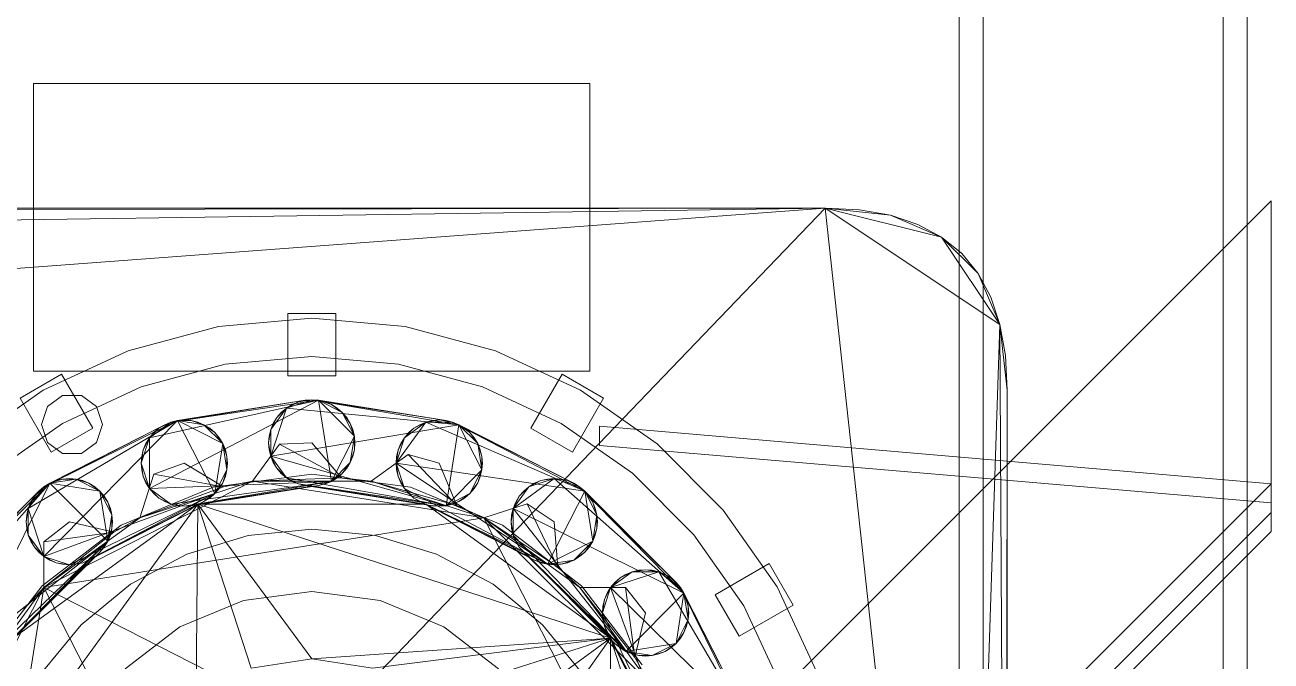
# Model space of a CAD drawing. Header units: millimetres. Extents: x -1970 to 59977, y -50268 to 6837.
# Drawn here: x 58329.4 to 58589.3, y 2247 to 2379.7 of the extents above; entities that cross this region are included whole.
import ezdxf

# ---------------------------------------------------------------- set-up
doc = ezdxf.new("R2010")
doc.units = ezdxf.units.MM
doc.layers.add('lateral_secador', color=7, linetype='Continuous', lineweight=0)

msp = doc.modelspace()

# ---------------------------------------------------------------- linework, layer by layer
at = {"layer": 'lateral_secador'}
for p, q in [((58524.253, 2556.5), (58524.253, 20)), ((58529.253, 20), (58529.253, 2556.5)), ((58579.253, 2556.5), (58579.253, 20)), ((58584.253, 20), (58584.253, 2556.5)), ((58331.253, 2367.5), (58447.253, 2367.5)), ((58331.253, 2367.5), (58331.253, 2307.5)), ((58447.253, 2307.5), (58447.253, 2367.5)), ((58247.673, 2322.88), (58496.253, 2341.5)), ((58250.333, 2085.18), (58496.253, 2341.5)), ((58262.872, 2338.08), (58496.253, 2341.5)), ((58275.032, 2341.12), (58496.253, 2341.5)), ((58496.253, 2341.5), (58282.253, 2341.5)), ((58349.253, 2103), (58589.253, 2343)), ((58496.253, 2341.5), (58509.933, 2339.98)), ((58503.474, 2341.12), (58496.253, 2341.5)), ((58496.253, 2341.5), (58520.573, 2335.42)), ((58496.253, 2341.5), (58532.733, 2317.18)), ((58496.253, 2341.5), (58524.753, 2081)), ((58509.933, 2339.98), (58503.474, 2341.12)), ((58589.253, 2343), (58589.253, 2274)), ((58509.933, 2339.98), (58520.573, 2335.42)), ((58515.634, 2338.08), (58509.933, 2339.98)), ((58520.573, 2335.42), (58515.634, 2338.08)), ((58520.573, 2335.42), (58528.173, 2327.82)), ((58524.753, 2332), (58520.573, 2335.42)), ((58520.573, 2335.42), (58532.733, 2317.18)), ((58528.173, 2327.82), (58524.753, 2332)), ((58528.173, 2327.82), (58532.733, 2317.18)), ((58530.833, 2322.88), (58528.173, 2327.82)), ((58532.733, 2317.18), (58530.833, 2322.88)), ((58389.253, 2318.5), (58369.804, 2316.798)), ((58384.253, 2306.5), (58384.253, 2319.5)), ((58394.253, 2319.5), (58384.253, 2319.5)), ((58408.702, 2316.798), (58389.253, 2318.5)), ((58394.253, 2306.5), (58394.253, 2319.5)), ((58369.804, 2316.798), (58350.947, 2311.746)), ((58427.559, 2311.746), (58408.702, 2316.798)), ((58532.733, 2317.18), (58524.753, 2081)), ((58532.733, 2317.18), (58534.253, 2303.5)), ((58533.872, 2310.72), (58532.733, 2317.18)), ((58532.733, 2317.18), (58533.872, 2102.28)), ((58350.947, 2311.746), (58333.253, 2303.495)), ((58389.253, 2310.5), (58371.194, 2308.92)), ((58407.312, 2308.92), (58389.253, 2310.5)), ((58445.253, 2303.495), (58427.559, 2311.746)), ((58534.253, 2303.5), (58533.872, 2310.72)), ((58331.253, 2307.5), (58447.253, 2307.5)), ((58371.194, 2308.92), (58353.683, 2304.228)), ((58424.823, 2304.228), (58407.312, 2308.92)), ((58337.083, 2306.861), (58328.423, 2301.861)), ((58343.583, 2295.603), (58337.083, 2306.861)), ((58384.253, 2306.5), (58394.253, 2306.5)), ((58434.923, 2295.603), (58441.423, 2306.861)), ((58450.083, 2301.861), (58441.423, 2306.861)), ((58333.253, 2303.495), (58317.261, 2292.297)), ((58337.291, 2302.389), (58334.116, 2300.082)), ((58353.683, 2304.228), (58337.253, 2296.567)), ((58341.215, 2302.389), (58337.291, 2302.389)), ((58344.39, 2300.082), (58341.215, 2302.389)), ((58441.253, 2296.567), (58424.823, 2304.228)), ((58461.245, 2292.297), (58445.253, 2303.495)), ((58534.253, 2303.5), (58533.872, 2102.28)), ((58534.253, 2109.5), (58534.253, 2303.5)), ((58334.923, 2290.603), (58328.423, 2301.861)), ((58334.116, 2300.082), (58332.903, 2296.35)), ((58345.603, 2296.35), (58344.39, 2300.082)), ((58355.396, 2293.581), (58390.661, 2301.389)), ((58355.396, 2283.001), (58390.661, 2301.389)), ((58359.896, 2296.85), (58387.845, 2301.389)), ((58359.896, 2296.85), (58390.661, 2301.389)), ((58387.845, 2301.389), (58361.271, 2297.18)), ((58380.694, 2295.281), (58383.962, 2299.781)), ((58380.694, 2289.719), (58383.962, 2299.781)), ((58381.972, 2297.79), (58383.962, 2299.781)), ((58383.962, 2299.781), (58382.89, 2298.864)), ((58383.962, 2299.781), (58389.253, 2301.5)), ((58383.962, 2299.781), (58386.472, 2301.06)), ((58385.167, 2300.519), (58383.962, 2299.781)), ((58383.962, 2299.781), (58419.915, 2296.31)), ((58386.472, 2301.06), (58385.167, 2300.519)), ((58386.472, 2301.06), (58389.253, 2301.5)), ((58387.845, 2301.389), (58386.472, 2301.06)), ((58389.253, 2301.5), (58387.845, 2301.389)), ((58387.845, 2301.389), (58390.661, 2301.389)), ((58389.253, 2301.5), (58417.235, 2297.18)), ((58390.661, 2301.389), (58389.253, 2301.5)), ((58389.253, 2301.5), (58419.915, 2296.31)), ((58417.235, 2297.18), (58390.661, 2301.389)), ((58390.661, 2301.389), (58393.339, 2300.519)), ((58392.034, 2301.06), (58390.661, 2301.389)), ((58390.661, 2301.389), (58395.616, 2298.864)), ((58390.661, 2301.389), (58398.142, 2293.908)), ((58390.661, 2301.389), (58393.339, 2284.481)), ((58393.339, 2300.519), (58392.034, 2301.06)), ((58393.339, 2300.519), (58395.616, 2298.864)), ((58394.544, 2299.781), (58393.339, 2300.519)), ((58395.616, 2298.864), (58394.544, 2299.781)), ((58443.583, 2290.603), (58450.083, 2301.861)), ((58330.144, 2278.857), (58361.271, 2297.18)), ((58333.413, 2283.357), (58361.271, 2297.18)), ((58333.413, 2268.794), (58361.271, 2297.18)), ((58355.396, 2293.581), (58359.896, 2296.85)), ((58357.388, 2295.572), (58359.896, 2296.85)), ((58358.591, 2296.31), (58361.271, 2297.18)), ((58359.896, 2296.85), (58358.591, 2296.31)), ((58361.271, 2297.18), (58359.896, 2296.85)), ((58362.677, 2297.291), (58361.271, 2297.18)), ((58361.271, 2297.18), (58364.085, 2297.18)), ((58361.271, 2297.18), (58366.763, 2296.31)), ((58361.271, 2297.18), (58370.696, 2292.377)), ((58361.271, 2297.18), (58369.042, 2281.927)), ((58364.085, 2297.18), (58362.677, 2297.291)), ((58364.085, 2297.18), (58366.763, 2296.31)), ((58365.458, 2296.85), (58364.085, 2297.18)), ((58366.763, 2296.31), (58365.458, 2296.85)), ((58380.694, 2295.281), (58381.972, 2297.79)), ((58381.972, 2297.79), (58381.233, 2296.586)), ((58382.89, 2298.864), (58381.972, 2297.79)), ((58395.616, 2298.864), (58397.272, 2296.586)), ((58396.534, 2297.79), (58395.616, 2298.864)), ((58395.616, 2298.864), (58398.142, 2293.908)), ((58397.272, 2296.586), (58396.534, 2297.79)), ((58406.829, 2288.291), (58413.048, 2296.85)), ((58408.548, 2293.581), (58413.048, 2296.85)), ((58410.538, 2295.572), (58413.048, 2296.85)), ((58413.048, 2296.85), (58411.743, 2296.31)), ((58413.048, 2296.85), (58415.829, 2297.291)), ((58414.421, 2297.18), (58413.048, 2296.85)), ((58413.048, 2296.85), (58418.61, 2296.85)), ((58413.048, 2296.85), (58446.167, 2282.439)), ((58415.829, 2297.291), (58414.421, 2297.18)), ((58415.829, 2297.291), (58418.61, 2296.85)), ((58417.235, 2297.18), (58415.829, 2297.291)), ((58418.61, 2296.85), (58417.235, 2297.18)), ((58417.235, 2297.18), (58419.915, 2296.31)), ((58418.61, 2296.85), (58443.888, 2284.094)), ((58419.915, 2296.31), (58418.61, 2296.85)), ((58418.61, 2296.85), (58446.167, 2282.439)), ((58337.253, 2296.567), (58322.403, 2286.169)), ((58332.903, 2296.35), (58334.116, 2292.618)), ((58333.413, 2283.357), (58358.591, 2296.31)), ((58358.591, 2296.31), (58334.618, 2284.094)), ((58334.923, 2290.603), (58343.583, 2295.603)), ((58344.39, 2292.618), (58345.603, 2296.35)), ((58355.396, 2293.581), (58357.388, 2295.572)), ((58356.314, 2294.655), (58355.396, 2293.581)), ((58357.388, 2295.572), (58356.314, 2294.655)), ((58358.591, 2296.31), (58357.388, 2295.572)), ((58366.763, 2296.31), (58369.042, 2294.655)), ((58367.968, 2295.572), (58366.763, 2296.31)), ((58366.763, 2296.31), (58370.696, 2292.377)), ((58369.042, 2294.655), (58367.968, 2295.572)), ((58369.042, 2294.655), (58370.696, 2292.377)), ((58369.958, 2293.581), (58369.042, 2294.655)), ((58380.253, 2292.5), (58380.694, 2295.281)), ((58380.694, 2295.281), (58380.364, 2293.908)), ((58381.233, 2296.586), (58380.694, 2295.281)), ((58380.694, 2289.719), (58419.915, 2296.31)), ((58380.694, 2289.719), (58380.694, 2295.281)), ((58397.272, 2296.586), (58398.142, 2293.908)), ((58397.812, 2295.281), (58397.272, 2296.586)), ((58398.142, 2293.908), (58397.812, 2295.281)), ((58408.548, 2293.581), (58410.538, 2295.572)), ((58409.464, 2294.655), (58408.548, 2293.581)), ((58410.538, 2295.572), (58409.464, 2294.655)), ((58411.743, 2296.31), (58410.538, 2295.572)), ((58419.915, 2296.31), (58417.235, 2279.402)), ((58443.888, 2284.094), (58419.915, 2296.31)), ((58419.915, 2296.31), (58422.192, 2294.655)), ((58421.118, 2295.572), (58419.915, 2296.31)), ((58419.915, 2296.31), (58423.847, 2292.377)), ((58419.915, 2296.31), (58424.718, 2286.883)), ((58422.192, 2294.655), (58421.118, 2295.572)), ((58422.192, 2294.655), (58423.847, 2292.377)), ((58423.11, 2293.581), (58422.192, 2294.655)), ((58434.923, 2295.603), (58443.583, 2290.603)), ((58456.103, 2286.169), (58441.253, 2296.567)), ((58449.253, 2296), (58589.253, 2284)), ((58449.253, 2292), (58449.253, 2296)), ((58334.116, 2292.618), (58337.291, 2290.311)), ((58341.215, 2290.311), (58344.39, 2292.618)), ((58353.677, 2288.291), (58355.396, 2293.581)), ((58354.118, 2291.072), (58355.396, 2293.581)), ((58354.659, 2292.377), (58354.118, 2291.072)), ((58355.396, 2293.581), (58354.659, 2292.377)), ((58355.396, 2283.001), (58355.396, 2293.581)), ((58370.696, 2292.377), (58369.042, 2281.927)), ((58370.696, 2292.377), (58369.958, 2293.581)), ((58370.696, 2292.377), (58371.567, 2289.699)), ((58371.237, 2291.072), (58370.696, 2292.377)), ((58370.696, 2292.377), (58371.567, 2286.883)), ((58382.505, 2292.235), (58376.896, 2284.527)), ((58380.364, 2293.908), (58380.253, 2292.5)), ((58380.694, 2289.719), (58380.253, 2292.5)), ((58380.253, 2292.5), (58380.364, 2291.092)), ((58389.253, 2292.5), (58382.505, 2292.235)), ((58382.505, 2292.235), (58395.452, 2285.256)), ((58395.452, 2285.256), (58389.253, 2292.5)), ((58398.142, 2293.908), (58393.339, 2284.481)), ((58398.142, 2293.908), (58397.272, 2288.414)), ((58398.142, 2293.908), (58398.142, 2291.092)), ((58398.253, 2292.5), (58398.142, 2293.908)), ((58398.142, 2291.092), (58398.253, 2292.5)), ((58406.829, 2288.291), (58408.548, 2293.581)), ((58407.269, 2291.072), (58408.548, 2293.581)), ((58407.81, 2292.377), (58407.269, 2291.072)), ((58408.548, 2293.581), (58407.81, 2292.377)), ((58423.847, 2292.377), (58423.11, 2293.581)), ((58423.847, 2292.377), (58424.718, 2289.699)), ((58424.388, 2291.072), (58423.847, 2292.377)), ((58423.847, 2292.377), (58424.718, 2286.883)), ((58449.253, 2292), (58589.253, 2280)), ((58475.05, 2278.492), (58461.245, 2292.297)), ((58337.291, 2290.311), (58341.215, 2290.311)), ((58353.677, 2288.291), (58354.118, 2291.072)), ((58353.788, 2289.699), (58353.677, 2288.291)), ((58354.118, 2291.072), (58353.788, 2289.699)), ((58371.567, 2289.699), (58371.237, 2291.072)), ((58371.567, 2289.699), (58371.567, 2286.883)), ((58371.677, 2288.291), (58371.567, 2289.699)), ((58380.364, 2291.092), (58380.694, 2289.719)), ((58381.972, 2287.21), (58380.694, 2289.719)), ((58380.694, 2289.719), (58381.233, 2288.414)), ((58383.962, 2285.219), (58380.694, 2289.719)), ((58417.235, 2279.402), (58380.694, 2289.719)), ((58398.142, 2291.092), (58397.272, 2288.414)), ((58397.272, 2288.414), (58397.812, 2289.719)), ((58397.812, 2289.719), (58398.142, 2291.092)), ((58409.329, 2290.124), (58401.61, 2284.527)), ((58406.829, 2288.291), (58407.269, 2291.072)), ((58406.939, 2289.699), (58406.829, 2288.291)), ((58407.269, 2291.072), (58406.939, 2289.699)), ((58409.329, 2290.124), (58419.485, 2279.487)), ((58415.829, 2288.291), (58409.329, 2290.124)), ((58424.718, 2289.699), (58424.388, 2291.072)), ((58424.718, 2289.699), (58424.718, 2286.883)), ((58424.829, 2288.291), (58424.718, 2289.699)), ((58354.118, 2285.51), (58353.677, 2288.291)), ((58353.677, 2288.291), (58353.788, 2286.883)), ((58355.396, 2283.001), (58353.677, 2288.291)), ((58353.788, 2286.883), (58354.118, 2285.51)), ((58362.677, 2288.291), (58356.343, 2285.954)), ((58370.812, 2283.317), (58362.677, 2288.291)), ((58371.567, 2286.883), (58369.042, 2281.927)), ((58371.567, 2286.883), (58370.696, 2284.205)), ((58371.237, 2285.51), (58371.567, 2286.883)), ((58371.567, 2286.883), (58371.677, 2288.291)), ((58381.233, 2288.414), (58381.972, 2287.21)), ((58383.962, 2285.219), (58381.972, 2287.21)), ((58381.972, 2287.21), (58382.89, 2286.136)), ((58397.272, 2288.414), (58393.339, 2284.481)), ((58397.272, 2288.414), (58395.616, 2286.136)), ((58395.616, 2286.136), (58396.534, 2287.21)), ((58396.534, 2287.21), (58397.272, 2288.414)), ((58407.269, 2285.51), (58406.829, 2288.291)), ((58406.829, 2288.291), (58406.939, 2286.883)), ((58408.548, 2283.001), (58406.829, 2288.291)), ((58438.396, 2267.186), (58406.829, 2288.291)), ((58406.829, 2288.291), (58446.167, 2282.439)), ((58406.939, 2286.883), (58407.269, 2285.51)), ((58419.485, 2279.487), (58415.829, 2288.291)), ((58424.718, 2286.883), (58417.235, 2279.402)), ((58424.718, 2286.883), (58422.192, 2281.927)), ((58424.718, 2286.883), (58423.847, 2284.205)), ((58424.388, 2285.51), (58424.718, 2286.883)), ((58424.718, 2286.883), (58424.829, 2288.291)), ((58310.677, 2257.05), (58334.618, 2284.094)), ((58312.396, 2262.34), (58334.618, 2284.094)), ((58316.896, 2248.49), (58334.618, 2284.094)), ((58332.339, 2282.439), (58334.618, 2284.094)), ((58333.392, 2262.361), (58376.896, 2284.527)), ((58334.618, 2284.094), (58333.413, 2283.357)), ((58334.618, 2284.094), (58337.296, 2284.965)), ((58334.618, 2284.094), (58340.11, 2284.965)), ((58335.923, 2284.635), (58334.618, 2284.094)), ((58334.618, 2284.094), (58345.067, 2282.439)), ((58334.618, 2284.094), (58346.722, 2271.99)), ((58337.296, 2284.965), (58335.923, 2284.635)), ((58338.704, 2285.075), (58337.296, 2284.965)), ((58337.296, 2284.965), (58340.11, 2284.965)), ((58340.11, 2284.965), (58338.704, 2285.075)), ((58340.11, 2284.965), (58342.79, 2284.094)), ((58341.485, 2284.635), (58340.11, 2284.965)), ((58340.11, 2284.965), (58345.067, 2282.439)), ((58342.79, 2284.094), (58341.485, 2284.635)), ((58342.79, 2284.094), (58345.067, 2282.439)), ((58343.993, 2283.357), (58342.79, 2284.094)), ((58589.253, 2284), (58349.253, 2044)), ((58356.343, 2285.954), (58353.388, 2276.889)), ((58353.388, 2276.889), (58376.896, 2284.527)), ((58355.396, 2283.001), (58354.118, 2285.51)), ((58354.118, 2285.51), (58354.659, 2284.205)), ((58354.659, 2284.205), (58355.396, 2283.001)), ((58393.339, 2284.481), (58355.396, 2283.001)), ((58356.343, 2285.954), (58370.812, 2283.317)), ((58393.339, 2284.481), (58359.896, 2279.731)), ((58393.339, 2284.481), (58362.677, 2279.291)), ((58389.253, 2286), (58368.677, 2283.291)), ((58370.696, 2284.205), (58369.042, 2281.927)), ((58369.958, 2283.001), (58370.696, 2284.205)), ((58370.696, 2284.205), (58371.237, 2285.51)), ((58376.896, 2284.527), (58370.812, 2283.317)), ((58376.896, 2284.527), (58395.452, 2285.256)), ((58376.896, 2284.527), (58401.61, 2284.527)), ((58376.896, 2284.527), (58425.118, 2276.889)), ((58382.89, 2286.136), (58383.962, 2285.219)), ((58386.472, 2283.94), (58383.962, 2285.219)), ((58383.962, 2285.219), (58385.167, 2284.481)), ((58417.235, 2279.402), (58383.962, 2285.219)), ((58385.167, 2284.481), (58386.472, 2283.94)), ((58414.421, 2279.402), (58386.472, 2283.94)), ((58386.472, 2283.94), (58387.845, 2283.611)), ((58417.235, 2279.402), (58386.472, 2283.94)), ((58409.829, 2283.291), (58389.253, 2286)), ((58393.339, 2284.481), (58390.661, 2283.611)), ((58390.661, 2283.611), (58392.034, 2283.94)), ((58392.034, 2283.94), (58393.339, 2284.481)), ((58395.616, 2286.136), (58393.339, 2284.481)), ((58393.339, 2284.481), (58394.544, 2285.219)), ((58394.544, 2285.219), (58395.616, 2286.136)), ((58401.61, 2284.527), (58395.452, 2285.256)), ((58401.61, 2284.527), (58419.485, 2279.487)), ((58401.61, 2284.527), (58425.118, 2276.889)), ((58408.548, 2283.001), (58407.269, 2285.51)), ((58407.269, 2285.51), (58407.81, 2284.205)), ((58407.81, 2284.205), (58408.548, 2283.001)), ((58423.847, 2284.205), (58422.192, 2281.927)), ((58423.11, 2283.001), (58423.847, 2284.205)), ((58423.847, 2284.205), (58424.388, 2285.51)), ((58431.243, 2278.857), (58439.802, 2285.075)), ((58434.513, 2283.357), (58439.802, 2285.075)), ((58434.513, 2283.357), (58437.021, 2284.635)), ((58435.716, 2284.094), (58434.513, 2283.357)), ((58437.021, 2284.635), (58435.716, 2284.094)), ((58437.021, 2284.635), (58439.802, 2285.075)), ((58438.396, 2284.965), (58437.021, 2284.635)), ((58439.802, 2285.075), (58438.396, 2284.965)), ((58439.802, 2285.075), (58442.583, 2284.635)), ((58441.21, 2284.965), (58439.802, 2285.075)), ((58439.802, 2285.075), (58445.093, 2283.357)), ((58439.802, 2285.075), (58466.847, 2261.135)), ((58442.583, 2284.635), (58441.21, 2284.965)), ((58442.583, 2284.635), (58445.093, 2283.357)), ((58443.888, 2284.094), (58442.583, 2284.635)), ((58445.093, 2283.357), (58443.888, 2284.094)), ((58443.888, 2284.094), (58446.167, 2282.439)), ((58468.922, 2273.35), (58456.103, 2286.169)), ((58589.253, 2278), (58589.253, 2284)), ((58589.253, 2284), (58589.253, 2280)), ((58312.396, 2262.34), (58332.339, 2282.439)), ((58332.339, 2282.439), (58313.314, 2263.414)), ((58330.144, 2278.857), (58333.413, 2283.357)), ((58330.144, 2278.857), (58331.423, 2281.365)), ((58331.423, 2281.365), (58330.685, 2280.161)), ((58331.423, 2281.365), (58333.413, 2283.357)), ((58332.339, 2282.439), (58331.423, 2281.365)), ((58333.413, 2283.357), (58332.339, 2282.439)), ((58369.042, 2281.927), (58333.413, 2268.794)), ((58369.042, 2281.927), (58338.704, 2267.075)), ((58369.042, 2281.927), (58341.485, 2267.516)), ((58345.067, 2282.439), (58343.993, 2283.357)), ((58345.067, 2282.439), (58346.722, 2280.161)), ((58345.985, 2281.365), (58345.067, 2282.439)), ((58345.067, 2282.439), (58347.593, 2277.483)), ((58345.067, 2282.439), (58346.722, 2271.99)), ((58346.722, 2280.161), (58345.985, 2281.365)), ((58368.677, 2283.291), (58349.503, 2275.349)), ((58353.388, 2276.889), (58370.812, 2283.317)), ((58357.388, 2281.01), (58355.396, 2283.001)), ((58355.396, 2283.001), (58356.314, 2281.927)), ((58359.896, 2279.731), (58355.396, 2283.001)), ((58356.314, 2281.927), (58357.388, 2281.01)), ((58390.661, 2283.611), (58362.677, 2279.291)), ((58364.085, 2279.402), (58390.661, 2283.611)), ((58389.253, 2283.5), (58365.458, 2279.731)), ((58369.042, 2281.927), (58366.763, 2280.272)), ((58367.968, 2281.01), (58369.042, 2281.927)), ((58369.042, 2281.927), (58369.958, 2283.001)), ((58387.845, 2283.611), (58414.421, 2279.402)), ((58413.048, 2279.731), (58389.253, 2283.5)), ((58410.538, 2281.01), (58408.548, 2283.001)), ((58408.548, 2283.001), (58409.464, 2281.927)), ((58438.396, 2267.186), (58408.548, 2283.001)), ((58409.464, 2281.927), (58410.538, 2281.01)), ((58429.003, 2275.349), (58409.829, 2283.291)), ((58422.192, 2281.927), (58417.235, 2279.402)), ((58422.192, 2281.927), (58419.915, 2280.272)), ((58421.118, 2281.01), (58422.192, 2281.927)), ((58422.192, 2281.927), (58423.11, 2283.001)), ((58431.243, 2278.857), (58434.513, 2283.357)), ((58431.243, 2278.857), (58432.521, 2281.365)), ((58432.521, 2281.365), (58431.784, 2280.161)), ((58432.521, 2281.365), (58434.513, 2283.357)), ((58433.439, 2282.439), (58432.521, 2281.365)), ((58434.513, 2283.357), (58433.439, 2282.439)), ((58446.167, 2282.439), (58438.396, 2267.186)), ((58445.093, 2283.357), (58465.192, 2263.414)), ((58446.167, 2282.439), (58445.093, 2283.357)), ((58445.093, 2283.357), (58466.847, 2261.135)), ((58465.192, 2263.414), (58446.167, 2282.439)), ((58446.167, 2282.439), (58447.821, 2280.161)), ((58447.083, 2281.365), (58446.167, 2282.439)), ((58446.167, 2282.439), (58448.692, 2277.483)), ((58446.167, 2282.439), (58447.821, 2271.99)), ((58447.821, 2280.161), (58447.083, 2281.365)), ((58312.253, 2206.5), (58365.458, 2279.731)), ((58326.958, 2251.76), (58365.458, 2279.731)), ((58329.704, 2276.075), (58330.144, 2278.857)), ((58330.144, 2278.857), (58329.814, 2277.483)), ((58330.685, 2280.161), (58330.144, 2278.857)), ((58330.144, 2273.294), (58330.144, 2278.857)), ((58333.413, 2268.794), (58330.144, 2278.857)), ((58366.763, 2280.272), (58341.485, 2267.516)), ((58342.79, 2268.056), (58366.763, 2280.272)), ((58365.458, 2279.731), (58343.993, 2268.794)), ((58346.722, 2280.161), (58347.593, 2277.483)), ((58347.263, 2278.857), (58346.722, 2280.161)), ((58347.593, 2277.483), (58347.263, 2278.857)), ((58359.896, 2279.731), (58357.388, 2281.01)), ((58357.388, 2281.01), (58358.591, 2280.272)), ((58358.591, 2280.272), (58359.896, 2279.731)), ((58362.677, 2279.291), (58359.896, 2279.731)), ((58359.896, 2279.731), (58361.271, 2279.402)), ((58361.271, 2279.402), (58362.677, 2279.291)), ((58362.677, 2279.291), (58364.085, 2279.402)), ((58365.153, 2239.67), (58365.458, 2279.731)), ((58365.458, 2279.731), (58413.048, 2279.731)), ((58365.458, 2279.731), (58451.548, 2251.76)), ((58376.583, 2245.493), (58365.458, 2279.731)), ((58389.253, 2247.5), (58365.458, 2279.731)), ((58366.763, 2280.272), (58367.968, 2281.01)), ((58435.716, 2268.056), (58410.538, 2281.01)), ((58410.538, 2281.01), (58411.743, 2280.272)), ((58438.396, 2267.186), (58410.538, 2281.01)), ((58411.743, 2280.272), (58435.716, 2268.056)), ((58413.048, 2279.731), (58451.548, 2251.76)), ((58434.513, 2268.794), (58413.048, 2279.731)), ((58417.235, 2279.402), (58414.421, 2279.402)), ((58414.421, 2279.402), (58415.829, 2279.291)), ((58415.829, 2279.291), (58417.235, 2279.402)), ((58419.915, 2280.272), (58417.235, 2279.402)), ((58417.235, 2279.402), (58418.61, 2279.731)), ((58418.61, 2279.731), (58419.915, 2280.272)), ((58425.118, 2276.889), (58419.485, 2279.487)), ((58419.915, 2280.272), (58421.118, 2281.01)), ((58434.189, 2279.827), (58425.118, 2276.889)), ((58430.802, 2276.075), (58431.243, 2278.857)), ((58431.243, 2278.857), (58430.913, 2277.483)), ((58431.784, 2280.161), (58431.243, 2278.857)), ((58431.243, 2273.294), (58431.243, 2278.857)), ((58454.743, 2249.031), (58431.243, 2278.857)), ((58431.243, 2278.857), (58466.847, 2261.135)), ((58434.189, 2279.827), (58440.56, 2266.572)), ((58439.802, 2276.075), (58434.189, 2279.827)), ((58447.821, 2280.161), (58448.692, 2277.483)), ((58448.362, 2278.857), (58447.821, 2280.161)), ((58448.692, 2277.483), (58448.362, 2278.857)), ((58329.814, 2277.483), (58329.704, 2276.075)), ((58330.144, 2273.294), (58329.704, 2276.075)), ((58329.704, 2276.075), (58329.814, 2274.667)), ((58333.392, 2262.361), (58353.388, 2276.889)), ((58333.392, 2262.361), (58425.118, 2276.889)), ((58338.704, 2276.075), (58333.401, 2271.895)), ((58347.976, 2273.859), (58338.704, 2276.075)), ((58347.593, 2277.483), (58346.722, 2271.99)), ((58347.593, 2277.483), (58347.593, 2274.667)), ((58347.704, 2276.075), (58347.593, 2277.483)), ((58347.593, 2274.667), (58347.704, 2276.075)), ((58353.388, 2276.889), (58347.976, 2273.859)), ((58589.253, 2278), (58349.253, 2038)), ((58425.118, 2276.889), (58440.56, 2266.572)), ((58425.118, 2276.889), (58445.114, 2262.361)), ((58425.118, 2276.889), (58459.642, 2242.365)), ((58425.118, 2276.889), (58467.28, 2194.142)), ((58430.913, 2277.483), (58430.802, 2276.075)), ((58431.243, 2273.294), (58430.802, 2276.075)), ((58430.802, 2276.075), (58430.913, 2274.667)), ((58440.56, 2266.572), (58439.802, 2276.075)), ((58448.692, 2277.483), (58447.821, 2271.99)), ((58448.692, 2277.483), (58448.692, 2274.667)), ((58448.802, 2276.075), (58448.692, 2277.483)), ((58448.692, 2274.667), (58448.802, 2276.075)), ((58486.248, 2262.5), (58475.05, 2278.492)), ((58589.253, 2274), (58589.253, 2278)), ((58329.814, 2274.667), (58330.144, 2273.294)), ((58349.503, 2275.349), (58333.038, 2262.715)), ((58333.392, 2262.361), (58347.976, 2273.859)), ((58333.401, 2271.895), (58347.976, 2273.859)), ((58347.593, 2274.667), (58346.722, 2271.99)), ((58347.263, 2273.294), (58347.593, 2274.667)), ((58589.253, 2274), (58349.253, 2034)), ((58389.253, 2274.5), (58375.987, 2273.193)), ((58402.519, 2273.193), (58389.253, 2274.5)), ((58445.468, 2262.715), (58429.003, 2275.349)), ((58430.913, 2274.667), (58431.243, 2273.294)), ((58448.692, 2274.667), (58447.821, 2271.99)), ((58448.362, 2273.294), (58448.692, 2274.667)), ((58479.32, 2258.5), (58468.922, 2273.35)), ((58346.722, 2271.99), (58316.896, 2248.49)), ((58346.722, 2271.99), (58322.458, 2248.49)), ((58346.722, 2271.99), (58324.968, 2249.768)), ((58331.423, 2270.785), (58330.144, 2273.294)), ((58330.144, 2273.294), (58330.685, 2271.99)), ((58333.413, 2268.794), (58330.144, 2273.294)), ((58330.685, 2271.99), (58331.423, 2270.785)), ((58333.413, 2268.794), (58331.423, 2270.785)), ((58331.423, 2270.785), (58332.339, 2269.711)), ((58333.401, 2271.895), (58333.392, 2262.361)), ((58346.722, 2271.99), (58345.067, 2269.711)), ((58345.067, 2269.711), (58345.985, 2270.785)), ((58345.985, 2270.785), (58346.722, 2271.99)), ((58346.722, 2271.99), (58347.263, 2273.294)), ((58375.987, 2273.193), (58363.23, 2269.324)), ((58415.275, 2269.324), (58402.519, 2273.193)), ((58432.521, 2270.785), (58431.243, 2273.294)), ((58431.243, 2273.294), (58431.784, 2271.99)), ((58454.743, 2249.031), (58431.243, 2273.294)), ((58431.784, 2271.99), (58432.521, 2270.785)), ((58452.464, 2250.686), (58432.521, 2270.785)), ((58432.521, 2270.785), (58433.439, 2269.711)), ((58454.743, 2249.031), (58432.521, 2270.785)), ((58447.821, 2271.99), (58438.396, 2267.186)), ((58447.821, 2271.99), (58443.888, 2268.056)), ((58447.821, 2271.99), (58446.167, 2269.711)), ((58446.167, 2269.711), (58447.083, 2270.785)), ((58447.083, 2270.785), (58447.821, 2271.99)), ((58447.821, 2271.99), (58448.362, 2273.294)), ((58345.067, 2269.711), (58324.968, 2249.768)), ((58326.042, 2250.686), (58345.067, 2269.711)), ((58343.993, 2268.794), (58326.958, 2251.76)), ((58332.339, 2269.711), (58333.413, 2268.794)), ((58335.923, 2267.516), (58333.413, 2268.794)), ((58333.413, 2268.794), (58334.618, 2268.056)), ((58338.704, 2267.075), (58333.413, 2268.794)), ((58363.23, 2269.324), (58351.474, 2263.04)), ((58427.032, 2263.04), (58415.275, 2269.324)), ((58433.439, 2269.711), (58452.464, 2250.686)), ((58451.548, 2251.76), (58434.513, 2268.794)), ((58446.167, 2269.711), (58443.888, 2268.056)), ((58443.888, 2268.056), (58445.093, 2268.794)), ((58445.093, 2268.794), (58446.167, 2269.711)), ((58334.618, 2268.056), (58335.923, 2267.516)), ((58338.704, 2267.075), (58335.923, 2267.516)), ((58335.923, 2267.516), (58337.296, 2267.186)), ((58337.296, 2267.186), (58338.704, 2267.075)), ((58341.485, 2267.516), (58338.704, 2267.075)), ((58338.704, 2267.075), (58340.11, 2267.186)), ((58340.11, 2267.186), (58341.485, 2267.516)), ((58341.485, 2267.516), (58342.79, 2268.056)), ((58438.396, 2267.186), (58435.716, 2268.056)), ((58435.716, 2268.056), (58437.021, 2267.516)), ((58437.021, 2267.516), (58438.396, 2267.186)), ((58443.888, 2268.056), (58438.396, 2267.186)), ((58441.21, 2267.186), (58438.396, 2267.186)), ((58438.396, 2267.186), (58439.802, 2267.075)), ((58439.802, 2267.075), (58441.21, 2267.186)), ((58445.114, 2262.361), (58440.56, 2266.572)), ((58443.888, 2268.056), (58441.21, 2267.186)), ((58441.21, 2267.186), (58442.583, 2267.516)), ((58442.583, 2267.516), (58443.888, 2268.056)), ((58451.548, 2262.34), (58456.048, 2265.609)), ((58451.548, 2262.34), (58461.61, 2265.609)), ((58453.538, 2264.331), (58456.048, 2265.609)), ((58456.048, 2265.609), (58454.743, 2265.069)), ((58456.048, 2265.609), (58458.829, 2266.05)), ((58457.421, 2265.939), (58456.048, 2265.609)), ((58456.048, 2265.609), (58461.61, 2265.609)), ((58458.829, 2266.05), (58457.421, 2265.939)), ((58458.829, 2266.05), (58461.61, 2265.609)), ((58460.235, 2265.939), (58458.829, 2266.05)), ((58461.61, 2265.609), (58460.235, 2265.939)), ((58461.61, 2265.609), (58464.118, 2264.331)), ((58462.915, 2265.069), (58461.61, 2265.609)), ((58461.61, 2265.609), (58466.11, 2262.34)), ((58461.61, 2265.609), (58479.933, 2234.483)), ((58473.356, 2260.83), (58484.614, 2267.33)), ((58489.614, 2258.67), (58484.614, 2267.33)), ((58351.474, 2263.04), (58341.17, 2254.583)), ((58437.336, 2254.583), (58427.032, 2263.04)), ((58451.548, 2262.34), (58453.538, 2264.331)), ((58452.464, 2263.414), (58451.548, 2262.34)), ((58453.538, 2264.331), (58452.464, 2263.414)), ((58454.743, 2265.069), (58453.538, 2264.331)), ((58464.118, 2264.331), (58462.915, 2265.069)), ((58464.118, 2264.331), (58466.11, 2262.34)), ((58465.192, 2263.414), (58464.118, 2264.331)), ((58466.11, 2262.34), (58465.192, 2263.414)), ((58465.192, 2263.414), (58466.847, 2261.135)), ((58311.226, 2218.858), (58333.392, 2262.361)), ((58318.864, 2242.365), (58333.392, 2262.361)), ((58318.864, 2170.635), (58333.392, 2262.361)), ((58333.038, 2262.715), (58320.404, 2246.25)), ((58333.392, 2262.361), (58329.181, 2257.806)), ((58333.392, 2262.361), (58467.28, 2194.142)), ((58401.61, 2128.473), (58333.392, 2262.361)), ((58389.253, 2261.5), (58375.018, 2259.626)), ((58403.488, 2259.626), (58389.253, 2261.5)), ((58445.114, 2262.361), (58456.612, 2247.777)), ((58454.647, 2262.353), (58445.114, 2262.361)), ((58445.114, 2262.361), (58459.642, 2242.365)), ((58458.102, 2246.25), (58445.468, 2262.715)), ((58449.829, 2257.05), (58451.548, 2262.34)), ((58450.269, 2259.831), (58451.548, 2262.34)), ((58450.81, 2261.135), (58450.269, 2259.831)), ((58451.548, 2262.34), (58450.81, 2261.135)), ((58464.681, 2226.711), (58451.548, 2262.34)), ((58451.548, 2262.34), (58479.933, 2234.483)), ((58454.647, 2262.353), (58456.612, 2247.777)), ((58458.829, 2257.05), (58454.647, 2262.353)), ((58466.847, 2261.135), (58454.743, 2249.031)), ((58466.847, 2261.135), (58465.192, 2250.686)), ((58466.11, 2262.34), (58479.064, 2237.161)), ((58466.847, 2261.135), (58466.11, 2262.34)), ((58466.11, 2262.34), (58479.933, 2234.483)), ((58479.064, 2237.161), (58466.847, 2261.135)), ((58466.847, 2261.135), (58467.718, 2258.458)), ((58467.388, 2259.831), (58466.847, 2261.135)), ((58466.847, 2261.135), (58467.718, 2255.642)), ((58473.356, 2260.83), (58478.356, 2252.17)), ((58494.499, 2244.806), (58486.248, 2262.5)), ((58375.018, 2259.626), (58361.753, 2254.131)), ((58416.753, 2254.131), (58403.488, 2259.626)), ((58449.829, 2257.05), (58450.269, 2259.831)), ((58449.939, 2258.458), (58449.829, 2257.05)), ((58450.269, 2259.831), (58449.939, 2258.458)), ((58467.718, 2258.458), (58467.388, 2259.831)), ((58467.718, 2258.458), (58467.718, 2255.642)), ((58467.829, 2257.05), (58467.718, 2258.458)), ((58478.356, 2252.17), (58489.614, 2258.67)), ((58486.981, 2242.07), (58479.32, 2258.5)), ((58450.269, 2254.268), (58449.829, 2257.05)), ((58449.829, 2257.05), (58449.939, 2255.642)), ((58464.681, 2226.711), (58449.829, 2257.05)), ((58449.939, 2255.642), (58450.269, 2254.268)), ((58456.612, 2247.777), (58458.829, 2257.05)), ((58467.718, 2255.642), (58465.192, 2250.686)), ((58467.718, 2255.642), (58466.847, 2252.964)), ((58467.388, 2254.268), (58467.718, 2255.642)), ((58467.718, 2255.642), (58467.829, 2257.05)), ((58341.17, 2254.583), (58332.713, 2244.279)), ((58361.753, 2254.131), (58350.362, 2245.391)), ((58428.144, 2245.391), (58416.753, 2254.131)), ((58445.793, 2244.279), (58437.336, 2254.583)), ((58463.024, 2228.99), (58450.269, 2254.268)), ((58450.269, 2254.268), (58450.81, 2252.964)), ((58464.681, 2226.711), (58450.269, 2254.268)), ((58450.81, 2252.964), (58463.024, 2228.99)), ((58466.847, 2252.964), (58465.192, 2250.686)), ((58466.11, 2251.76), (58466.847, 2252.964)), ((58466.847, 2252.964), (58467.388, 2254.268)), ((58389.253, 2247.5), (58451.548, 2251.76)), ((58401.923, 2245.493), (58451.548, 2251.76)), ((58413.353, 2239.67), (58451.548, 2251.76)), ((58422.423, 2230.599), (58451.548, 2251.76)), ((58428.247, 2219.17), (58451.548, 2251.76)), ((58451.548, 2251.76), (58466.253, 2206.5)), ((58462.483, 2230.294), (58451.548, 2251.76)), ((58451.548, 2251.76), (58451.548, 2161.24)), ((58454.743, 2249.031), (58452.464, 2250.686)), ((58452.464, 2250.686), (58453.538, 2249.768)), ((58465.192, 2250.686), (58454.743, 2249.031)), ((58465.192, 2250.686), (58460.235, 2248.16)), ((58465.192, 2250.686), (58462.915, 2249.031)), ((58464.118, 2249.768), (58465.192, 2250.686)), ((58465.192, 2250.686), (58466.11, 2251.76)), ((58376.583, 2245.493), (58389.253, 2247.5)), ((58389.253, 2247.5), (58401.923, 2245.493)), ((58453.538, 2249.768), (58454.743, 2249.031)), ((58457.421, 2248.16), (58454.743, 2249.031)), ((58454.743, 2249.031), (58456.048, 2248.49)), ((58460.235, 2248.16), (58454.743, 2249.031)), ((58456.048, 2248.49), (58457.421, 2248.16)), ((58459.642, 2242.365), (58456.612, 2247.777)), ((58460.235, 2248.16), (58457.421, 2248.16)), ((58457.421, 2248.16), (58458.829, 2248.05)), ((58458.829, 2248.05), (58460.235, 2248.16)), ((58462.915, 2249.031), (58460.235, 2248.16)), ((58460.235, 2248.16), (58461.61, 2248.49)), ((58461.61, 2248.49), (58462.915, 2249.031)), ((58462.915, 2249.031), (58464.118, 2249.768))]:
    msp.add_line(p, q, dxfattribs=at)

doc.saveas('drawing.dxf')
